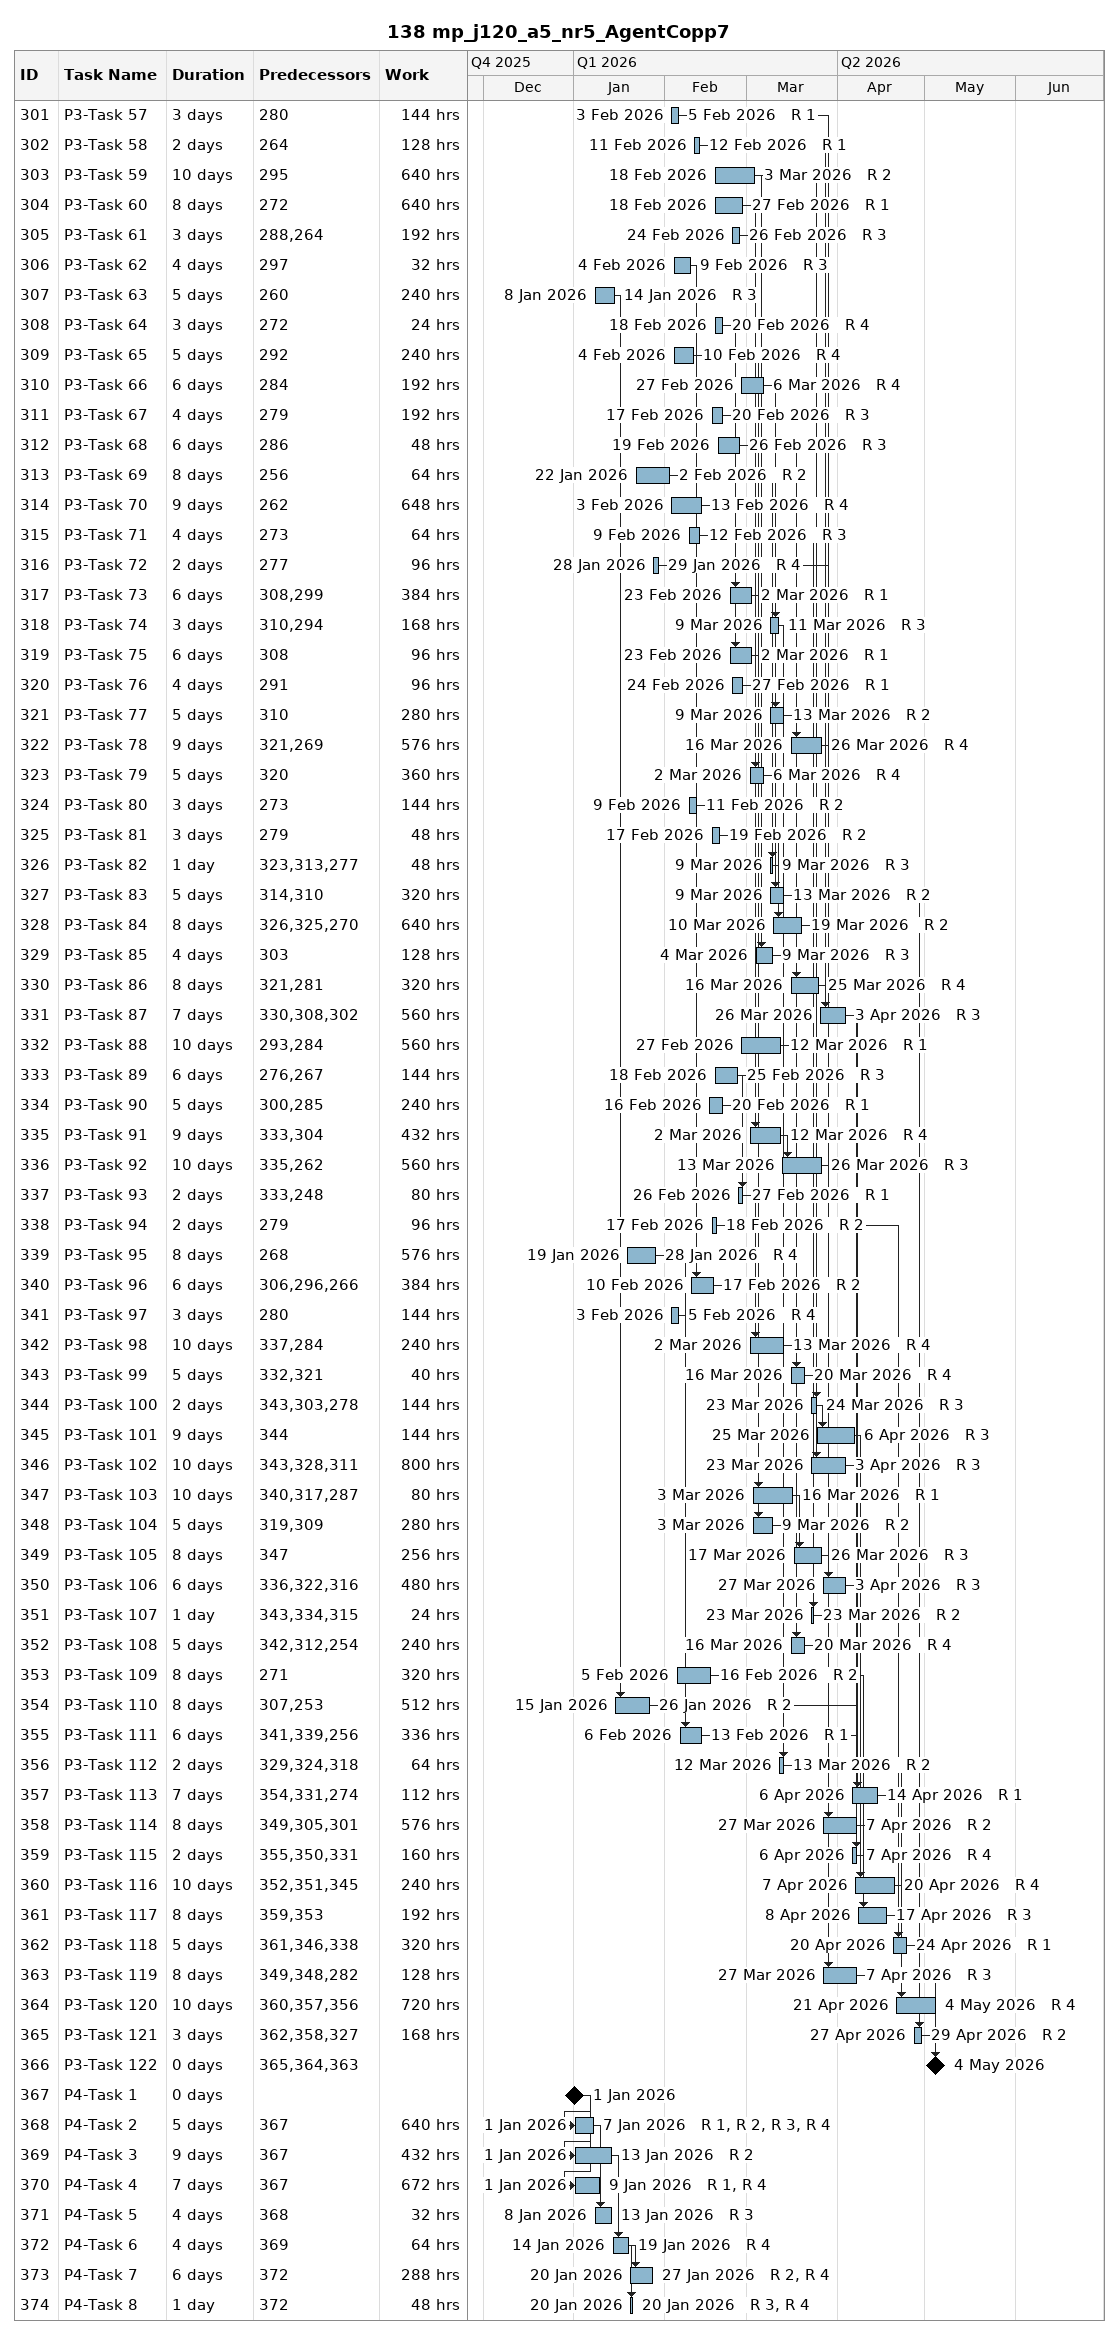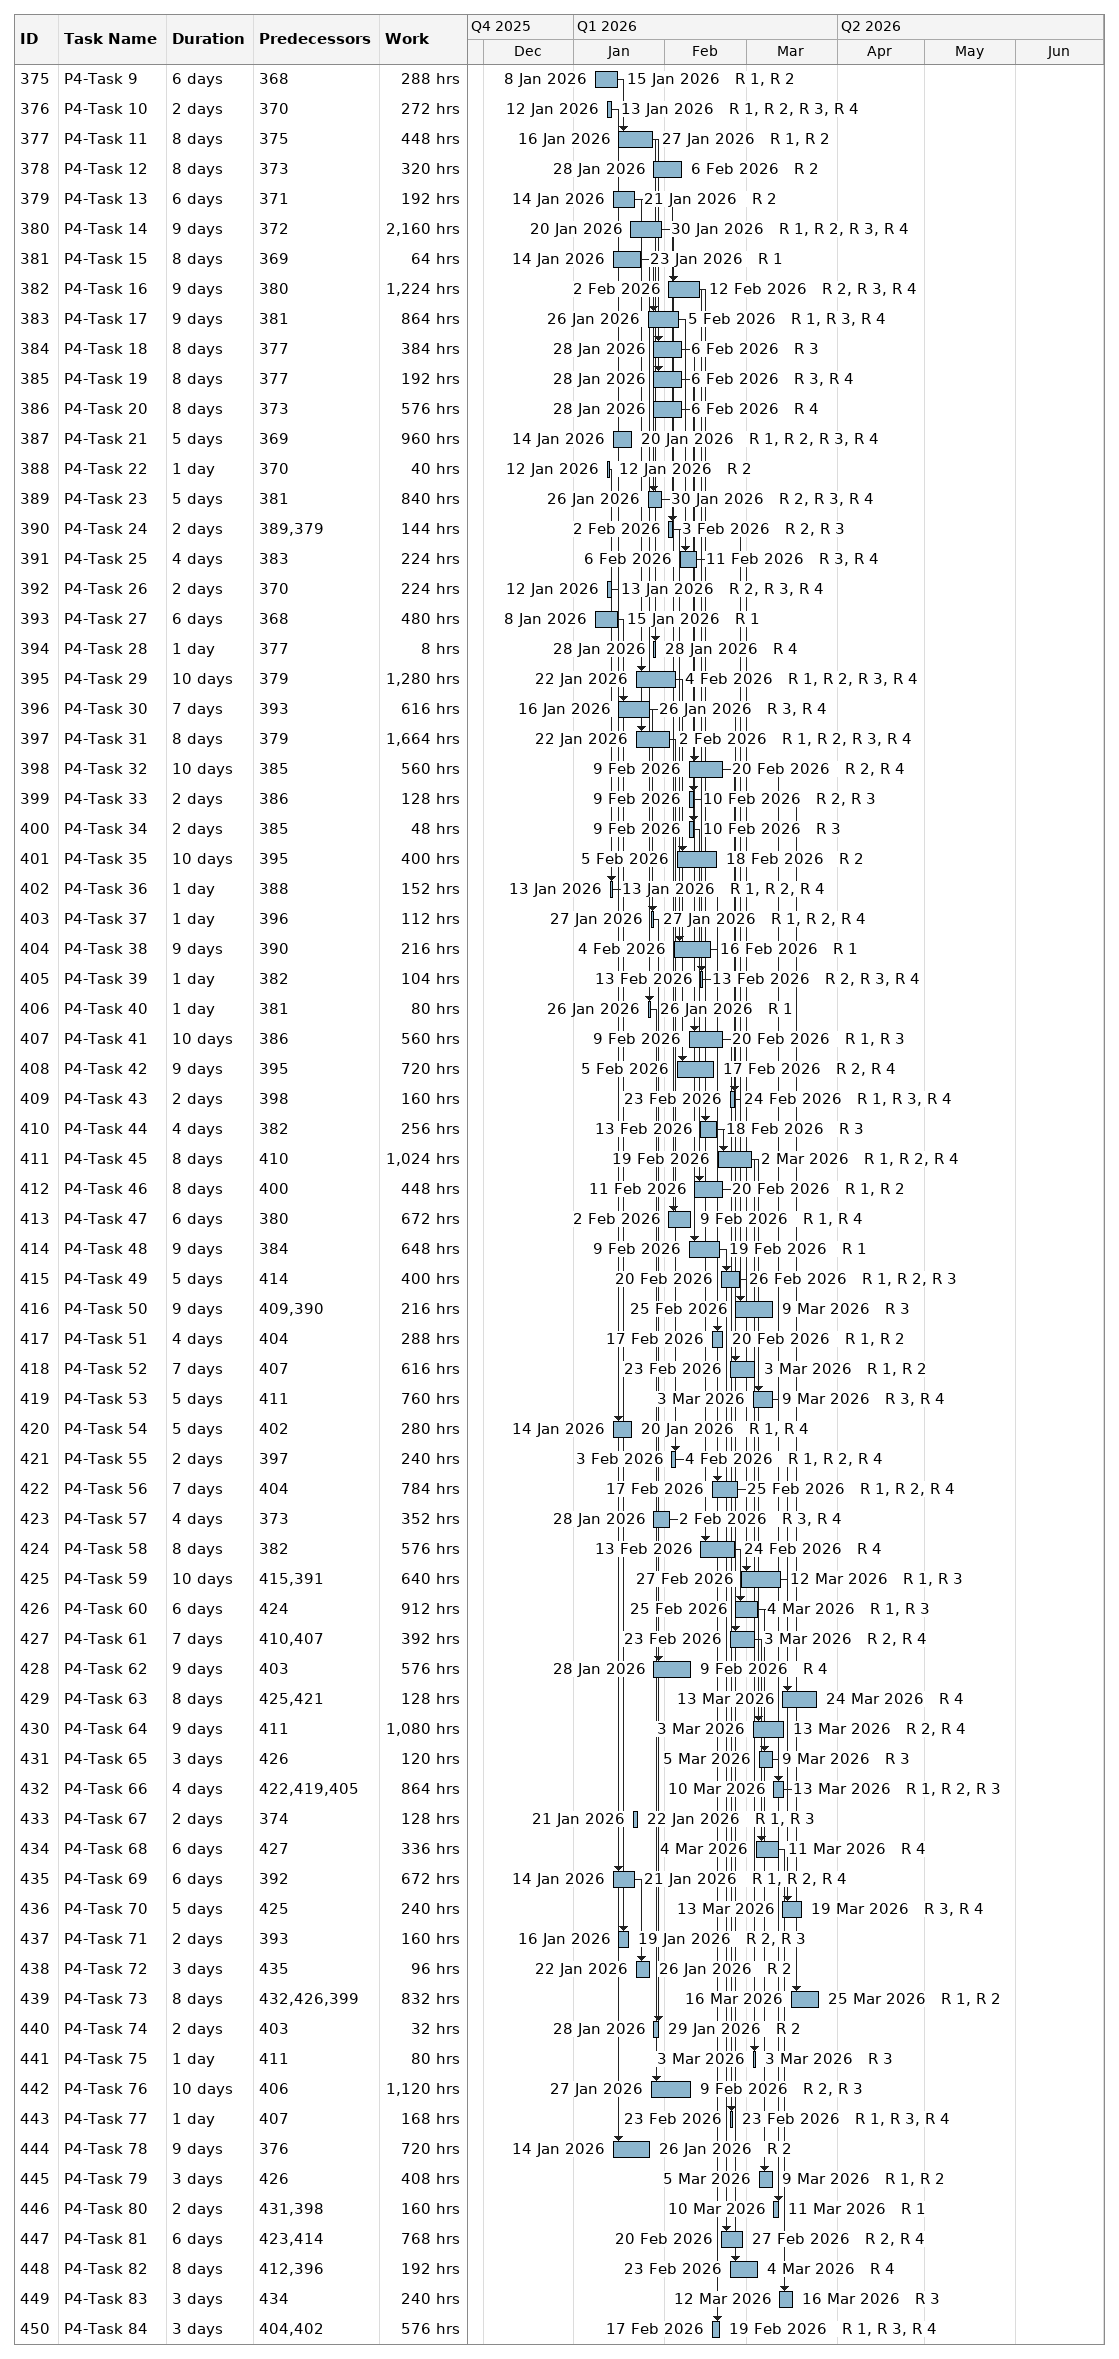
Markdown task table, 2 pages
138 mp_j120_a5_nr5_AgentCopp7

| ID | Task | Duration | Start | Finish | Predecessors | Resources | Work (h) |
|---|---|---|---|---|---|---|---|
| 301 | P3-Task 57 | 3d | 2026-02-03 | 2026-02-05 | 280 | R 1 | 144 |
| 302 | P3-Task 58 | 2d | 2026-02-11 | 2026-02-12 | 264 | R 1 | 128 |
| 303 | P3-Task 59 | 10d | 2026-02-18 | 2026-03-03 | 295 | R 2 | 640 |
| 304 | P3-Task 60 | 8d | 2026-02-18 | 2026-02-27 | 272 | R 1 | 640 |
| 305 | P3-Task 61 | 3d | 2026-02-24 | 2026-02-26 | 288, 264 | R 3 | 192 |
| 306 | P3-Task 62 | 4d | 2026-02-04 | 2026-02-09 | 297 | R 3 | 32 |
| 307 | P3-Task 63 | 5d | 2026-01-08 | 2026-01-14 | 260 | R 3 | 240 |
| 308 | P3-Task 64 | 3d | 2026-02-18 | 2026-02-20 | 272 | R 4 | 24 |
| 309 | P3-Task 65 | 5d | 2026-02-04 | 2026-02-10 | 292 | R 4 | 240 |
| 310 | P3-Task 66 | 6d | 2026-02-27 | 2026-03-06 | 284 | R 4 | 192 |
| 311 | P3-Task 67 | 4d | 2026-02-17 | 2026-02-20 | 279 | R 3 | 192 |
| 312 | P3-Task 68 | 6d | 2026-02-19 | 2026-02-26 | 286 | R 3 | 48 |
| 313 | P3-Task 69 | 8d | 2026-01-22 | 2026-02-02 | 256 | R 2 | 64 |
| 314 | P3-Task 70 | 9d | 2026-02-03 | 2026-02-13 | 262 | R 4 | 648 |
| 315 | P3-Task 71 | 4d | 2026-02-09 | 2026-02-12 | 273 | R 3 | 64 |
| 316 | P3-Task 72 | 2d | 2026-01-28 | 2026-01-29 | 277 | R 4 | 96 |
| 317 | P3-Task 73 | 6d | 2026-02-23 | 2026-03-02 | 308, 299 | R 1 | 384 |
| 318 | P3-Task 74 | 3d | 2026-03-09 | 2026-03-11 | 310, 294 | R 3 | 168 |
| 319 | P3-Task 75 | 6d | 2026-02-23 | 2026-03-02 | 308 | R 1 | 96 |
| 320 | P3-Task 76 | 4d | 2026-02-24 | 2026-02-27 | 291 | R 1 | 96 |
| 321 | P3-Task 77 | 5d | 2026-03-09 | 2026-03-13 | 310 | R 2 | 280 |
| 322 | P3-Task 78 | 9d | 2026-03-16 | 2026-03-26 | 321, 269 | R 4 | 576 |
| 323 | P3-Task 79 | 5d | 2026-03-02 | 2026-03-06 | 320 | R 4 | 360 |
| 324 | P3-Task 80 | 3d | 2026-02-09 | 2026-02-11 | 273 | R 2 | 144 |
| 325 | P3-Task 81 | 3d | 2026-02-17 | 2026-02-19 | 279 | R 2 | 48 |
| 326 | P3-Task 82 | 1d | 2026-03-09 | 2026-03-09 | 323, 313, 277 | R 3 | 48 |
| 327 | P3-Task 83 | 5d | 2026-03-09 | 2026-03-13 | 314, 310 | R 2 | 320 |
| 328 | P3-Task 84 | 8d | 2026-03-10 | 2026-03-19 | 326, 325, 270 | R 2 | 640 |
| 329 | P3-Task 85 | 4d | 2026-03-04 | 2026-03-09 | 303 | R 3 | 128 |
| 330 | P3-Task 86 | 8d | 2026-03-16 | 2026-03-25 | 321, 281 | R 4 | 320 |
| 331 | P3-Task 87 | 7d | 2026-03-26 | 2026-04-03 | 330, 308, 302 | R 3 | 560 |
| 332 | P3-Task 88 | 10d | 2026-02-27 | 2026-03-12 | 293, 284 | R 1 | 560 |
| 333 | P3-Task 89 | 6d | 2026-02-18 | 2026-02-25 | 276, 267 | R 3 | 144 |
| 334 | P3-Task 90 | 5d | 2026-02-16 | 2026-02-20 | 300, 285 | R 1 | 240 |
| 335 | P3-Task 91 | 9d | 2026-03-02 | 2026-03-12 | 333, 304 | R 4 | 432 |
| 336 | P3-Task 92 | 10d | 2026-03-13 | 2026-03-26 | 335, 262 | R 3 | 560 |
| 337 | P3-Task 93 | 2d | 2026-02-26 | 2026-02-27 | 333, 248 | R 1 | 80 |
| 338 | P3-Task 94 | 2d | 2026-02-17 | 2026-02-18 | 279 | R 2 | 96 |
| 339 | P3-Task 95 | 8d | 2026-01-19 | 2026-01-28 | 268 | R 4 | 576 |
| 340 | P3-Task 96 | 6d | 2026-02-10 | 2026-02-17 | 306, 296, 266 | R 2 | 384 |
| 341 | P3-Task 97 | 3d | 2026-02-03 | 2026-02-05 | 280 | R 4 | 144 |
| 342 | P3-Task 98 | 10d | 2026-03-02 | 2026-03-13 | 337, 284 | R 4 | 240 |
| 343 | P3-Task 99 | 5d | 2026-03-16 | 2026-03-20 | 332, 321 | R 4 | 40 |
| 344 | P3-Task 100 | 2d | 2026-03-23 | 2026-03-24 | 343, 303, 278 | R 3 | 144 |
| 345 | P3-Task 101 | 9d | 2026-03-25 | 2026-04-06 | 344 | R 3 | 144 |
| 346 | P3-Task 102 | 10d | 2026-03-23 | 2026-04-03 | 343, 328, 311 | R 3 | 800 |
| 347 | P3-Task 103 | 10d | 2026-03-03 | 2026-03-16 | 340, 317, 287 | R 1 | 80 |
| 348 | P3-Task 104 | 5d | 2026-03-03 | 2026-03-09 | 319, 309 | R 2 | 280 |
| 349 | P3-Task 105 | 8d | 2026-03-17 | 2026-03-26 | 347 | R 3 | 256 |
| 350 | P3-Task 106 | 6d | 2026-03-27 | 2026-04-03 | 336, 322, 316 | R 3 | 480 |
| 351 | P3-Task 107 | 1d | 2026-03-23 | 2026-03-23 | 343, 334, 315 | R 2 | 24 |
| 352 | P3-Task 108 | 5d | 2026-03-16 | 2026-03-20 | 342, 312, 254 | R 4 | 240 |
| 353 | P3-Task 109 | 8d | 2026-02-05 | 2026-02-16 | 271 | R 2 | 320 |
| 354 | P3-Task 110 | 8d | 2026-01-15 | 2026-01-26 | 307, 253 | R 2 | 512 |
| 355 | P3-Task 111 | 6d | 2026-02-06 | 2026-02-13 | 341, 339, 256 | R 1 | 336 |
| 356 | P3-Task 112 | 2d | 2026-03-12 | 2026-03-13 | 329, 324, 318 | R 2 | 64 |
| 357 | P3-Task 113 | 7d | 2026-04-06 | 2026-04-14 | 354, 331, 274 | R 1 | 112 |
| 358 | P3-Task 114 | 8d | 2026-03-27 | 2026-04-07 | 349, 305, 301 | R 2 | 576 |
| 359 | P3-Task 115 | 2d | 2026-04-06 | 2026-04-07 | 355, 350, 331 | R 4 | 160 |
| 360 | P3-Task 116 | 10d | 2026-04-07 | 2026-04-20 | 352, 351, 345 | R 4 | 240 |
| 361 | P3-Task 117 | 8d | 2026-04-08 | 2026-04-17 | 359, 353 | R 3 | 192 |
| 362 | P3-Task 118 | 5d | 2026-04-20 | 2026-04-24 | 361, 346, 338 | R 1 | 320 |
| 363 | P3-Task 119 | 8d | 2026-03-27 | 2026-04-07 | 349, 348, 282 | R 3 | 128 |
| 364 | P3-Task 120 | 10d | 2026-04-21 | 2026-05-04 | 360, 357, 356 | R 4 | 720 |
| 365 | P3-Task 121 | 3d | 2026-04-27 | 2026-04-29 | 362, 358, 327 | R 2 | 168 |
| 366 | P3-Task 122 | 0d | 2026-05-04 | 2026-05-04 | 365, 364, 363 |  |  |
| 367 | P4-Task 1 | 0d | 2026-01-01 | 2026-01-01 |  |  |  |
| 368 | P4-Task 2 | 5d | 2026-01-01 | 2026-01-07 | 367 | R 1, R 2, R 3, R 4 | 640 |
| 369 | P4-Task 3 | 9d | 2026-01-01 | 2026-01-13 | 367 | R 2 | 432 |
| 370 | P4-Task 4 | 7d | 2026-01-01 | 2026-01-09 | 367 | R 1, R 4 | 672 |
| 371 | P4-Task 5 | 4d | 2026-01-08 | 2026-01-13 | 368 | R 3 | 32 |
| 372 | P4-Task 6 | 4d | 2026-01-14 | 2026-01-19 | 369 | R 4 | 64 |
| 373 | P4-Task 7 | 6d | 2026-01-20 | 2026-01-27 | 372 | R 2, R 4 | 288 |
| 374 | P4-Task 8 | 1d | 2026-01-20 | 2026-01-20 | 372 | R 3, R 4 | 48 |
| 375 | P4-Task 9 | 6d | 2026-01-08 | 2026-01-15 | 368 | R 1, R 2 | 288 |
| 376 | P4-Task 10 | 2d | 2026-01-12 | 2026-01-13 | 370 | R 1, R 2, R 3, R 4 | 272 |
| 377 | P4-Task 11 | 8d | 2026-01-16 | 2026-01-27 | 375 | R 1, R 2 | 448 |
| 378 | P4-Task 12 | 8d | 2026-01-28 | 2026-02-06 | 373 | R 2 | 320 |
| 379 | P4-Task 13 | 6d | 2026-01-14 | 2026-01-21 | 371 | R 2 | 192 |
| 380 | P4-Task 14 | 9d | 2026-01-20 | 2026-01-30 | 372 | R 1, R 2, R 3, R 4 | 2160 |
| 381 | P4-Task 15 | 8d | 2026-01-14 | 2026-01-23 | 369 | R 1 | 64 |
| 382 | P4-Task 16 | 9d | 2026-02-02 | 2026-02-12 | 380 | R 2, R 3, R 4 | 1224 |
| 383 | P4-Task 17 | 9d | 2026-01-26 | 2026-02-05 | 381 | R 1, R 3, R 4 | 864 |
| 384 | P4-Task 18 | 8d | 2026-01-28 | 2026-02-06 | 377 | R 3 | 384 |
| 385 | P4-Task 19 | 8d | 2026-01-28 | 2026-02-06 | 377 | R 3, R 4 | 192 |
| 386 | P4-Task 20 | 8d | 2026-01-28 | 2026-02-06 | 373 | R 4 | 576 |
| 387 | P4-Task 21 | 5d | 2026-01-14 | 2026-01-20 | 369 | R 1, R 2, R 3, R 4 | 960 |
| 388 | P4-Task 22 | 1d | 2026-01-12 | 2026-01-12 | 370 | R 2 | 40 |
| 389 | P4-Task 23 | 5d | 2026-01-26 | 2026-01-30 | 381 | R 2, R 3, R 4 | 840 |
| 390 | P4-Task 24 | 2d | 2026-02-02 | 2026-02-03 | 389, 379 | R 2, R 3 | 144 |
| 391 | P4-Task 25 | 4d | 2026-02-06 | 2026-02-11 | 383 | R 3, R 4 | 224 |
| 392 | P4-Task 26 | 2d | 2026-01-12 | 2026-01-13 | 370 | R 2, R 3, R 4 | 224 |
| 393 | P4-Task 27 | 6d | 2026-01-08 | 2026-01-15 | 368 | R 1 | 480 |
| 394 | P4-Task 28 | 1d | 2026-01-28 | 2026-01-28 | 377 | R 4 | 8 |
| 395 | P4-Task 29 | 10d | 2026-01-22 | 2026-02-04 | 379 | R 1, R 2, R 3, R 4 | 1280 |
| 396 | P4-Task 30 | 7d | 2026-01-16 | 2026-01-26 | 393 | R 3, R 4 | 616 |
| 397 | P4-Task 31 | 8d | 2026-01-22 | 2026-02-02 | 379 | R 1, R 2, R 3, R 4 | 1664 |
| 398 | P4-Task 32 | 10d | 2026-02-09 | 2026-02-20 | 385 | R 2, R 4 | 560 |
| 399 | P4-Task 33 | 2d | 2026-02-09 | 2026-02-10 | 386 | R 2, R 3 | 128 |
| 400 | P4-Task 34 | 2d | 2026-02-09 | 2026-02-10 | 385 | R 3 | 48 |
| 401 | P4-Task 35 | 10d | 2026-02-05 | 2026-02-18 | 395 | R 2 | 400 |
| 402 | P4-Task 36 | 1d | 2026-01-13 | 2026-01-13 | 388 | R 1, R 2, R 4 | 152 |
| 403 | P4-Task 37 | 1d | 2026-01-27 | 2026-01-27 | 396 | R 1, R 2, R 4 | 112 |
| 404 | P4-Task 38 | 9d | 2026-02-04 | 2026-02-16 | 390 | R 1 | 216 |
| 405 | P4-Task 39 | 1d | 2026-02-13 | 2026-02-13 | 382 | R 2, R 3, R 4 | 104 |
| 406 | P4-Task 40 | 1d | 2026-01-26 | 2026-01-26 | 381 | R 1 | 80 |
| 407 | P4-Task 41 | 10d | 2026-02-09 | 2026-02-20 | 386 | R 1, R 3 | 560 |
| 408 | P4-Task 42 | 9d | 2026-02-05 | 2026-02-17 | 395 | R 2, R 4 | 720 |
| 409 | P4-Task 43 | 2d | 2026-02-23 | 2026-02-24 | 398 | R 1, R 3, R 4 | 160 |
| 410 | P4-Task 44 | 4d | 2026-02-13 | 2026-02-18 | 382 | R 3 | 256 |
| 411 | P4-Task 45 | 8d | 2026-02-19 | 2026-03-02 | 410 | R 1, R 2, R 4 | 1024 |
| 412 | P4-Task 46 | 8d | 2026-02-11 | 2026-02-20 | 400 | R 1, R 2 | 448 |
| 413 | P4-Task 47 | 6d | 2026-02-02 | 2026-02-09 | 380 | R 1, R 4 | 672 |
| 414 | P4-Task 48 | 9d | 2026-02-09 | 2026-02-19 | 384 | R 1 | 648 |
| 415 | P4-Task 49 | 5d | 2026-02-20 | 2026-02-26 | 414 | R 1, R 2, R 3 | 400 |
| 416 | P4-Task 50 | 9d | 2026-02-25 | 2026-03-09 | 409, 390 | R 3 | 216 |
| 417 | P4-Task 51 | 4d | 2026-02-17 | 2026-02-20 | 404 | R 1, R 2 | 288 |
| 418 | P4-Task 52 | 7d | 2026-02-23 | 2026-03-03 | 407 | R 1, R 2 | 616 |
| 419 | P4-Task 53 | 5d | 2026-03-03 | 2026-03-09 | 411 | R 3, R 4 | 760 |
| 420 | P4-Task 54 | 5d | 2026-01-14 | 2026-01-20 | 402 | R 1, R 4 | 280 |
| 421 | P4-Task 55 | 2d | 2026-02-03 | 2026-02-04 | 397 | R 1, R 2, R 4 | 240 |
| 422 | P4-Task 56 | 7d | 2026-02-17 | 2026-02-25 | 404 | R 1, R 2, R 4 | 784 |
| 423 | P4-Task 57 | 4d | 2026-01-28 | 2026-02-02 | 373 | R 3, R 4 | 352 |
| 424 | P4-Task 58 | 8d | 2026-02-13 | 2026-02-24 | 382 | R 4 | 576 |
| 425 | P4-Task 59 | 10d | 2026-02-27 | 2026-03-12 | 415, 391 | R 1, R 3 | 640 |
| 426 | P4-Task 60 | 6d | 2026-02-25 | 2026-03-04 | 424 | R 1, R 3 | 912 |
| 427 | P4-Task 61 | 7d | 2026-02-23 | 2026-03-03 | 410, 407 | R 2, R 4 | 392 |
| 428 | P4-Task 62 | 9d | 2026-01-28 | 2026-02-09 | 403 | R 4 | 576 |
| 429 | P4-Task 63 | 8d | 2026-03-13 | 2026-03-24 | 425, 421 | R 4 | 128 |
| 430 | P4-Task 64 | 9d | 2026-03-03 | 2026-03-13 | 411 | R 2, R 4 | 1080 |
| 431 | P4-Task 65 | 3d | 2026-03-05 | 2026-03-09 | 426 | R 3 | 120 |
| 432 | P4-Task 66 | 4d | 2026-03-10 | 2026-03-13 | 422, 419, 405 | R 1, R 2, R 3 | 864 |
| 433 | P4-Task 67 | 2d | 2026-01-21 | 2026-01-22 | 374 | R 1, R 3 | 128 |
| 434 | P4-Task 68 | 6d | 2026-03-04 | 2026-03-11 | 427 | R 4 | 336 |
| 435 | P4-Task 69 | 6d | 2026-01-14 | 2026-01-21 | 392 | R 1, R 2, R 4 | 672 |
| 436 | P4-Task 70 | 5d | 2026-03-13 | 2026-03-19 | 425 | R 3, R 4 | 240 |
| 437 | P4-Task 71 | 2d | 2026-01-16 | 2026-01-19 | 393 | R 2, R 3 | 160 |
| 438 | P4-Task 72 | 3d | 2026-01-22 | 2026-01-26 | 435 | R 2 | 96 |
| 439 | P4-Task 73 | 8d | 2026-03-16 | 2026-03-25 | 432, 426, 399 | R 1, R 2 | 832 |
| 440 | P4-Task 74 | 2d | 2026-01-28 | 2026-01-29 | 403 | R 2 | 32 |
| 441 | P4-Task 75 | 1d | 2026-03-03 | 2026-03-03 | 411 | R 3 | 80 |
| 442 | P4-Task 76 | 10d | 2026-01-27 | 2026-02-09 | 406 | R 2, R 3 | 1120 |
| 443 | P4-Task 77 | 1d | 2026-02-23 | 2026-02-23 | 407 | R 1, R 3, R 4 | 168 |
| 444 | P4-Task 78 | 9d | 2026-01-14 | 2026-01-26 | 376 | R 2 | 720 |
| 445 | P4-Task 79 | 3d | 2026-03-05 | 2026-03-09 | 426 | R 1, R 2 | 408 |
| 446 | P4-Task 80 | 2d | 2026-03-10 | 2026-03-11 | 431, 398 | R 1 | 160 |
| 447 | P4-Task 81 | 6d | 2026-02-20 | 2026-02-27 | 423, 414 | R 2, R 4 | 768 |
| 448 | P4-Task 82 | 8d | 2026-02-23 | 2026-03-04 | 412, 396 | R 4 | 192 |
| 449 | P4-Task 83 | 3d | 2026-03-12 | 2026-03-16 | 434 | R 3 | 240 |
| 450 | P4-Task 84 | 3d | 2026-02-17 | 2026-02-19 | 404, 402 | R 1, R 3, R 4 | 576 |
